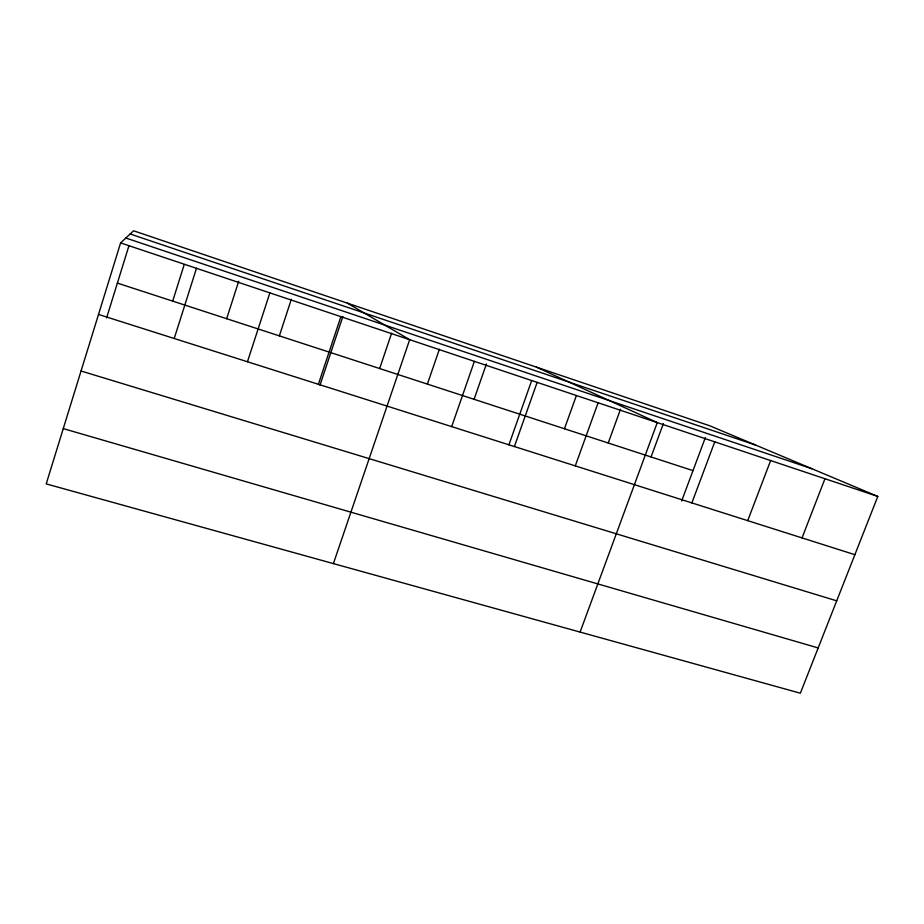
<?xml version="1.0" encoding="UTF-8"?>
<svg xmlns="http://www.w3.org/2000/svg" width="924" height="924" viewBox="0 0 924 924"><rect width="100%" height="100%" fill="white"/><g stroke="black" fill="none" stroke-linecap="round" stroke-linejoin="round"><path stroke-width="1.39" d="M120.605 242.908L46.2 483.887L800.357 693.208L877.8 496.431L709.759 425.791L133.576 230.792L120.605 242.908L877.8 496.431M106.606 317.902L128.886 245.934M172.684 301.12L184.246 264.472M174.22 338.496L196.477 268.307M226.657 318.699L238.715 281.219M247.459 361.758L269.866 292.873M279.36 335.874L291.349 299.249M318.376 384.28L340.887 316.655M319.993 385.146L342.862 316.505M379.649 368.537L391.603 333.241M333.402 563.605L409.667 339.686L347.32 303.13M427.385 384.095L439.374 349.249M451.674 426.622L474.382 361.353M474.081 399.307L486.44 363.906M508.893 444.871L531.67 380.572M514.391 446.546L537.156 382.374M564.46 428.748L576.391 395.553M575.271 465.881L598.105 402.783M608.211 443.012L620.512 409.24M580.099 632.074L657.276 422.591L536.428 367.128M651.05 456.964L663.363 423.596M681.658 500.958L705.324 437.653M691.868 502.91L714.76 441.834M747.724 520.651L770.639 460.545M802.032 537.907L824.959 478.736M63.271 428.609L818.179 647.932M81.058 371.009L836.705 600.831M98.522 314.449L854.873 554.689M117.383 283.102L693 470.628M130.157 233.991L755.67 445.079M125.837 238.022L811.884 468.722"/></g></svg>
